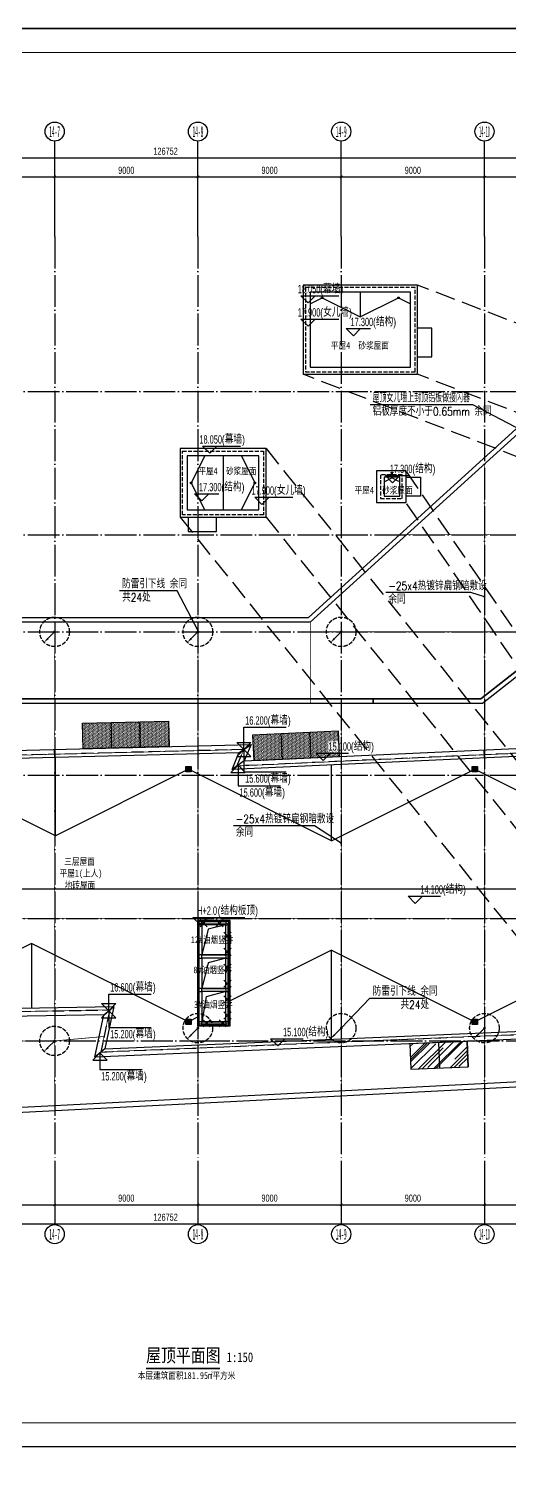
# Model space of a CAD drawing. Extents: x -233336 to 840473, y -28113 to 330904.
# Drawn here: x 738745 to 768949, y 238458 to 328295 of the extents above; entities that cross this region are included whole.
import ezdxf
from ezdxf.enums import TextEntityAlignment as Align
from ezdxf.xclip import XClip

# ---------------------------------------------------------------- set-up
doc = ezdxf.new("R2010")
doc.units = 0
doc.header["$LTSCALE"] = 1000
doc.header["$XCLIPFRAME"] = 2
for name, pattern in [('104-14# 核心筒$0$DOTE', [2.42, 2, -0.2, 0.02, -0.2]), ('DASH', [0.35, 0.25, -0.1]), ('X-104 14#平面$0$109 3#平面$0$DASH', [0.35, 0.25, -0.1]), ('X-104 14#平面$0$DASH', [0.35, 0.25, -0.1])]:
    doc.linetypes.add(name, pattern=pattern)
doc.layers.get('0').update_dxf_attribs({"linetype": 'CONTINUOUS'})
doc.layers.get('Defpoints').update_dxf_attribs({"linetype": 'CONTINUOUS'})
for name, color, linetype in [('104-14# 核心筒$0$01-标注_轴线坐标', 8, 'CONTINUOUS'), ('104-14# 核心筒$0$A_AXIS-轴线', 8, '104-14# 核心筒$0$DOTE'), ('104-14# 核心筒$0$AXIS_TEXT', 7, 'CONTINUOUS'), ('AXIS_TEXT', 7, 'CONTINUOUS'), ('LIGHTNING_DIM', 80, 'CONTINUOUS'), ('LWIRE', 80, 'CONTINUOUS'), ('TEL_LEAD', 80, 'CONTINUOUS'), ('WIRE-避雷', 130, 'CONTINUOUS'), ('X-104 14#平面$0$01-标注_标高', 8, 'CONTINUOUS'), ('X-104 14#平面$0$02-TEXT_标注', 9, 'CONTINUOUS'), ('X-104 14#平面$0$A-C_玻璃幕墙', 8, 'CONTINUOUS'), ('X-104 14#平面$0$A-O_分水线', 8, 'CONTINUOUS'), ('X-104 14#平面$0$A-O_屋面', 8, 'CONTINUOUS'), ('X-104 14#平面$0$A-SUR_保温', 8, 'CONTINUOUS'), ('X-104 14#平面$0$A-TECH_结构', 8, 'CONTINUOUS'), ('X-104 14#平面$0$A_STR-砌块墙', 7, 'CONTINUOUS'), ('X-104 14#平面$0$A_STR-砼柱', 8, 'CONTINUOUS'), ('X-104 14#平面$0$DIM_SYMB', 3, 'CONTINUOUS'), ('X-104 14#平面$0$DUCT-新风管立管', 3, 'CONTINUOUS'), ('X-104 14#平面$0$EH_玻璃', 8, 'CONTINUOUS')]:
    doc.layers.add(name, color=color, linetype=linetype)
doc.layers.add('X-104 14#平面$0$04-不打印_辅助线', color=8, linetype='CONTINUOUS', plot=False)
doc.styles.add('104-14# 核心筒$0$_TCH_AXIS', font='STXIHEI.TTF', dxfattribs={"width": 0.8})
doc.styles.add('104-14# 核心筒$0$_TCH_DIM_T3', font='ros.shx', dxfattribs={"width": 0.705882, "bigfont": 'jd.shx'})
doc.styles.add('_TEL_DIM', font='ROMANS2', dxfattribs={"width": 0.8, "height": 3.5, "bigfont": 'HZDF2'})
doc.styles.add('COMPLEX', font='COMPLEX')
doc.styles.get("Standard").update_dxf_attribs({"font": 'GBENOR', "bigfont": 'GBCBIG'})
doc.styles.add('X-104 14#平面$0$_TCH_DIM', font='ros.shx', dxfattribs={"width": 0.8, "bigfont": 'jd.shx'})
doc.styles.add('X-104 14#平面$0$Standard', font='STXIHEI.TTF', dxfattribs={"width": 0.8})
doc.dimstyles.new('104-14# 核心筒$0$_TCH_ARCH&&150', dxfattribs={"dimtxt": 446.25, "dimasz": 150, "dimexe": 375, "dimexo": 450, "dimgap": 189.375, "dimtad": 1, "dimdec": 0, "dimzin": 0, "dimdsep": 46, "dimtxsty": '104-14# 核心筒$0$_TCH_DIM_T3', "dimblk": '104-14# 核心筒$0$_ArchTick', "dimcen": 0.09, "dimclrt": 7, "dimazin": 2, "dimtfac": 1, "dimtdec": 0, "dimtix": 1, "dimtmove": 2, "dimatfit": 3, "dimfxl": 0, "dimtolj": 1, "dimtzin": 0, "dimarcsym": 0})

# ---------------------------------------------------------------- blocks, each defined once
blk = doc.blocks.new('图框-A1+1-4')
for points, const_width in [([(0, 0), (1051, 0), (1051, 594), (0, 594)], 0.05), ([(976, 584), (25, 584), (25, 10), (976, 10)], 0.5)]:
    blk.add_lwpolyline(points, close=True, dxfattribs=dict(const_width=const_width))
at = {"const_width": 0.05}
for points in [[(525.5, 594), (525.5, 592)], [(525.5, 0), (525.5, 2)]]:
    blk.add_lwpolyline(points, dxfattribs=at)
blk = doc.blocks.new('104-14# 核心筒$0$_ArchTick')
at = {"color": 0, "linetype": 'ByBlock', "const_width": 0.4}
blk.add_lwpolyline([(-0.5, -0.5), (0.5, 0.5)], dxfattribs=at)
blk = doc.blocks.new('*D427')
at = {"layer": '104-14# 核心筒$0$01-标注_轴线坐标', "color": 0, "lineweight": -2}
for p, q in [((41400, 259305), (41400, 256630)), ((50400, 259305), (50400, 256630)), ((41400, 257005), (50400, 257005))]:
    blk.add_line(p, q, dxfattribs=at)
at = {"layer": 'Defpoints', "color": 0}
for p in [(41400, 259755), (50400, 259755), (50400, 257005)]:
    blk.add_point(p, dxfattribs=at)
at = {"layer": '104-14# 核心筒$0$01-标注_轴线坐标', "color": 0, "lineweight": -2, "xscale": 150, "yscale": 150, "zscale": 150, "rotation": 180}
blk.add_blockref('104-14# 核心筒$0$_ArchTick', (41400, 257005), dxfattribs=at)
at = {"layer": '104-14# 核心筒$0$01-标注_轴线坐标', "color": 0, "lineweight": -2, "xscale": 150, "yscale": 150, "zscale": 150}
blk.add_blockref('104-14# 核心筒$0$_ArchTick', (50400, 257005), dxfattribs=at)
at = {"layer": '104-14# 核心筒$0$01-标注_轴线坐标', "color": 7, "insert": (45900, 257417), "char_height": 446.2, "attachment_point": 5, "style": '104-14# 核心筒$0$_TCH_DIM_T3'}
blk.add_mtext('\\A1;9000', dxfattribs=at)
blk = doc.blocks.new('*D428')
at = {"layer": '104-14# 核心筒$0$01-标注_轴线坐标', "color": 0, "lineweight": -2}
for p, q in [((50400, 259305), (50400, 256630)), ((59400, 259305), (59400, 256630)), ((50400, 257005), (59400, 257005))]:
    blk.add_line(p, q, dxfattribs=at)
at = {"layer": 'Defpoints', "color": 0}
for p in [(50400, 259755), (59400, 259755), (59400, 257005)]:
    blk.add_point(p, dxfattribs=at)
at = {"layer": '104-14# 核心筒$0$01-标注_轴线坐标', "color": 0, "lineweight": -2, "xscale": 150, "yscale": 150, "zscale": 150, "rotation": 180}
blk.add_blockref('104-14# 核心筒$0$_ArchTick', (50400, 257005), dxfattribs=at)
at = {"layer": '104-14# 核心筒$0$01-标注_轴线坐标', "color": 0, "lineweight": -2, "xscale": 150, "yscale": 150, "zscale": 150}
blk.add_blockref('104-14# 核心筒$0$_ArchTick', (59400, 257005), dxfattribs=at)
at = {"layer": '104-14# 核心筒$0$01-标注_轴线坐标', "color": 7, "insert": (54900, 257417), "char_height": 446.2, "attachment_point": 5, "style": '104-14# 核心筒$0$_TCH_DIM_T3'}
blk.add_mtext('\\A1;9000', dxfattribs=at)
blk = doc.blocks.new('*D429')
at = {"layer": '104-14# 核心筒$0$01-标注_轴线坐标', "color": 0, "lineweight": -2}
for p, q in [((59400, 259305), (59400, 256630)), ((68400, 259305), (68400, 256630)), ((59400, 257005), (68400, 257005))]:
    blk.add_line(p, q, dxfattribs=at)
at = {"layer": 'Defpoints', "color": 0}
for p in [(59400, 259755), (68400, 259755), (68400, 257005)]:
    blk.add_point(p, dxfattribs=at)
at = {"layer": '104-14# 核心筒$0$01-标注_轴线坐标', "color": 0, "lineweight": -2, "xscale": 150, "yscale": 150, "zscale": 150, "rotation": 180}
blk.add_blockref('104-14# 核心筒$0$_ArchTick', (59400, 257005), dxfattribs=at)
at = {"layer": '104-14# 核心筒$0$01-标注_轴线坐标', "color": 0, "lineweight": -2, "xscale": 150, "yscale": 150, "zscale": 150}
blk.add_blockref('104-14# 核心筒$0$_ArchTick', (68400, 257005), dxfattribs=at)
at = {"layer": '104-14# 核心筒$0$01-标注_轴线坐标', "color": 7, "insert": (63900, 257417), "char_height": 446.2, "attachment_point": 5, "style": '104-14# 核心筒$0$_TCH_DIM_T3'}
blk.add_mtext('\\A1;9000', dxfattribs=at)
blk = doc.blocks.new('*D430')
at = {"layer": '104-14# 核心筒$0$01-标注_轴线坐标', "color": 0, "lineweight": -2}
for p, q in [((68400, 259305), (68400, 256630)), ((77400, 259305), (77400, 256630)), ((68400, 257005), (77400, 257005))]:
    blk.add_line(p, q, dxfattribs=at)
at = {"layer": 'Defpoints', "color": 0}
for p in [(68400, 259755), (77400, 259755), (77400, 257005)]:
    blk.add_point(p, dxfattribs=at)
at = {"layer": '104-14# 核心筒$0$01-标注_轴线坐标', "color": 0, "lineweight": -2, "xscale": 150, "yscale": 150, "zscale": 150, "rotation": 180}
blk.add_blockref('104-14# 核心筒$0$_ArchTick', (68400, 257005), dxfattribs=at)
at = {"layer": '104-14# 核心筒$0$01-标注_轴线坐标', "color": 0, "lineweight": -2, "xscale": 150, "yscale": 150, "zscale": 150}
blk.add_blockref('104-14# 核心筒$0$_ArchTick', (77400, 257005), dxfattribs=at)
at = {"layer": '104-14# 核心筒$0$01-标注_轴线坐标', "color": 7, "insert": (72900, 257417), "char_height": 446.2, "attachment_point": 5, "style": '104-14# 核心筒$0$_TCH_DIM_T3'}
blk.add_mtext('\\A1;9000', dxfattribs=at)
blk = doc.blocks.new('*D431')
at = {"layer": '104-14# 核心筒$0$01-标注_轴线坐标', "color": 0, "lineweight": -2}
for p, q in [((77400, 259305), (77400, 256630)), ((86400, 259305), (86400, 256630)), ((77400, 257005), (86400, 257005))]:
    blk.add_line(p, q, dxfattribs=at)
at = {"layer": 'Defpoints', "color": 0}
for p in [(77400, 259755), (86400, 259755), (86400, 257005)]:
    blk.add_point(p, dxfattribs=at)
at = {"layer": '104-14# 核心筒$0$01-标注_轴线坐标', "color": 0, "lineweight": -2, "xscale": 150, "yscale": 150, "zscale": 150, "rotation": 180}
blk.add_blockref('104-14# 核心筒$0$_ArchTick', (77400, 257005), dxfattribs=at)
at = {"layer": '104-14# 核心筒$0$01-标注_轴线坐标', "color": 0, "lineweight": -2, "xscale": 150, "yscale": 150, "zscale": 150}
blk.add_blockref('104-14# 核心筒$0$_ArchTick', (86400, 257005), dxfattribs=at)
at = {"layer": '104-14# 核心筒$0$01-标注_轴线坐标', "color": 7, "insert": (81900, 257417), "char_height": 446.2, "attachment_point": 5, "style": '104-14# 核心筒$0$_TCH_DIM_T3'}
blk.add_mtext('\\A1;9000', dxfattribs=at)
blk = doc.blocks.new('_AXISO')
blk.add_circle((0, 0), 0.5)
at = {"layer": 'AXIS_TEXT', "style": 'COMPLEX', "width": 1.041667}
blk.add_attdef('A', text='', height=0.56, dxfattribs=at).set_placement((-0.25, -0.28), (0.25, -0.28), align=Align.FIT)
blk = doc.blocks.new('*D443')
at = {"layer": '104-14# 核心筒$0$01-标注_轴线坐标', "color": 0, "lineweight": -2}
for p, q in [((41400, 318284), (41400, 321959)), ((50400, 318284), (50400, 321959)), ((41400, 321584), (50400, 321584))]:
    blk.add_line(p, q, dxfattribs=at)
at = {"layer": 'Defpoints', "color": 0}
for p in [(50400, 321584), (41400, 317834), (50400, 317834)]:
    blk.add_point(p, dxfattribs=at)
at = {"layer": '104-14# 核心筒$0$01-标注_轴线坐标', "color": 0, "lineweight": -2, "xscale": 150, "yscale": 150, "zscale": 150, "rotation": 180}
blk.add_blockref('104-14# 核心筒$0$_ArchTick', (41400, 321584), dxfattribs=at)
at = {"layer": '104-14# 核心筒$0$01-标注_轴线坐标', "color": 0, "lineweight": -2, "xscale": 150, "yscale": 150, "zscale": 150}
blk.add_blockref('104-14# 核心筒$0$_ArchTick', (50400, 321584), dxfattribs=at)
at = {"layer": '104-14# 核心筒$0$01-标注_轴线坐标', "color": 7, "insert": (45900, 321996), "char_height": 446.2, "attachment_point": 5, "style": '104-14# 核心筒$0$_TCH_DIM_T3'}
blk.add_mtext('\\A1;9000', dxfattribs=at)
blk = doc.blocks.new('*D444')
at = {"layer": '104-14# 核心筒$0$01-标注_轴线坐标', "color": 0, "lineweight": -2}
for p, q in [((50400, 318284), (50400, 321959)), ((59400, 318284), (59400, 321959)), ((50400, 321584), (59400, 321584))]:
    blk.add_line(p, q, dxfattribs=at)
at = {"layer": 'Defpoints', "color": 0}
for p in [(59400, 321584), (50400, 317834), (59400, 317834)]:
    blk.add_point(p, dxfattribs=at)
at = {"layer": '104-14# 核心筒$0$01-标注_轴线坐标', "color": 0, "lineweight": -2, "xscale": 150, "yscale": 150, "zscale": 150, "rotation": 180}
blk.add_blockref('104-14# 核心筒$0$_ArchTick', (50400, 321584), dxfattribs=at)
at = {"layer": '104-14# 核心筒$0$01-标注_轴线坐标', "color": 0, "lineweight": -2, "xscale": 150, "yscale": 150, "zscale": 150}
blk.add_blockref('104-14# 核心筒$0$_ArchTick', (59400, 321584), dxfattribs=at)
at = {"layer": '104-14# 核心筒$0$01-标注_轴线坐标', "color": 7, "insert": (54900, 321996), "char_height": 446.2, "attachment_point": 5, "style": '104-14# 核心筒$0$_TCH_DIM_T3'}
blk.add_mtext('\\A1;9000', dxfattribs=at)
blk = doc.blocks.new('*D445')
at = {"layer": '104-14# 核心筒$0$01-标注_轴线坐标', "color": 0, "lineweight": -2}
for p, q in [((59400, 318284), (59400, 321959)), ((68400, 318284), (68400, 321959)), ((59400, 321584), (68400, 321584))]:
    blk.add_line(p, q, dxfattribs=at)
at = {"layer": 'Defpoints', "color": 0}
for p in [(68400, 321584), (59400, 317834), (68400, 317834)]:
    blk.add_point(p, dxfattribs=at)
at = {"layer": '104-14# 核心筒$0$01-标注_轴线坐标', "color": 0, "lineweight": -2, "xscale": 150, "yscale": 150, "zscale": 150, "rotation": 180}
blk.add_blockref('104-14# 核心筒$0$_ArchTick', (59400, 321584), dxfattribs=at)
at = {"layer": '104-14# 核心筒$0$01-标注_轴线坐标', "color": 0, "lineweight": -2, "xscale": 150, "yscale": 150, "zscale": 150}
blk.add_blockref('104-14# 核心筒$0$_ArchTick', (68400, 321584), dxfattribs=at)
at = {"layer": '104-14# 核心筒$0$01-标注_轴线坐标', "color": 7, "insert": (63900, 321996), "char_height": 446.2, "attachment_point": 5, "style": '104-14# 核心筒$0$_TCH_DIM_T3'}
blk.add_mtext('\\A1;9000', dxfattribs=at)
blk = doc.blocks.new('*D446')
at = {"layer": '104-14# 核心筒$0$01-标注_轴线坐标', "color": 0, "lineweight": -2}
for p, q in [((68400, 318284), (68400, 321959)), ((77400, 318284), (77400, 321959)), ((68400, 321584), (77400, 321584))]:
    blk.add_line(p, q, dxfattribs=at)
at = {"layer": 'Defpoints', "color": 0}
for p in [(77400, 321584), (68400, 317834), (77400, 317834)]:
    blk.add_point(p, dxfattribs=at)
at = {"layer": '104-14# 核心筒$0$01-标注_轴线坐标', "color": 0, "lineweight": -2, "xscale": 150, "yscale": 150, "zscale": 150, "rotation": 180}
blk.add_blockref('104-14# 核心筒$0$_ArchTick', (68400, 321584), dxfattribs=at)
at = {"layer": '104-14# 核心筒$0$01-标注_轴线坐标', "color": 0, "lineweight": -2, "xscale": 150, "yscale": 150, "zscale": 150}
blk.add_blockref('104-14# 核心筒$0$_ArchTick', (77400, 321584), dxfattribs=at)
at = {"layer": '104-14# 核心筒$0$01-标注_轴线坐标', "color": 7, "insert": (72900, 321996), "char_height": 446.2, "attachment_point": 5, "style": '104-14# 核心筒$0$_TCH_DIM_T3'}
blk.add_mtext('\\A1;9000', dxfattribs=at)
blk = doc.blocks.new('*D447')
at = {"layer": '104-14# 核心筒$0$01-标注_轴线坐标', "color": 0, "lineweight": -2}
for p, q in [((77400, 318284), (77400, 321959)), ((86400, 318284), (86400, 321959)), ((77400, 321584), (86400, 321584))]:
    blk.add_line(p, q, dxfattribs=at)
at = {"layer": 'Defpoints', "color": 0}
for p in [(86400, 321584), (77400, 317834), (86400, 317834)]:
    blk.add_point(p, dxfattribs=at)
at = {"layer": '104-14# 核心筒$0$01-标注_轴线坐标', "color": 0, "lineweight": -2, "xscale": 150, "yscale": 150, "zscale": 150, "rotation": 180}
blk.add_blockref('104-14# 核心筒$0$_ArchTick', (77400, 321584), dxfattribs=at)
at = {"layer": '104-14# 核心筒$0$01-标注_轴线坐标', "color": 0, "lineweight": -2, "xscale": 150, "yscale": 150, "zscale": 150}
blk.add_blockref('104-14# 核心筒$0$_ArchTick', (86400, 321584), dxfattribs=at)
at = {"layer": '104-14# 核心筒$0$01-标注_轴线坐标', "color": 7, "insert": (81900, 321996), "char_height": 446.2, "attachment_point": 5, "style": '104-14# 核心筒$0$_TCH_DIM_T3'}
blk.add_mtext('\\A1;9000', dxfattribs=at)
blk = doc.blocks.new('*D477')
at = {"layer": '104-14# 核心筒$0$01-标注_轴线坐标', "color": 0, "lineweight": -2}
for p, q in [((-6010, 259305), (-6010, 255430)), ((120742, 259305), (120742, 255430)), ((-6010, 255805), (120742, 255805))]:
    blk.add_line(p, q, dxfattribs=at)
at = {"layer": 'Defpoints', "color": 0}
for p in [(-6010, 259755), (120742, 259755), (120742, 255805)]:
    blk.add_point(p, dxfattribs=at)
at = {"layer": '104-14# 核心筒$0$01-标注_轴线坐标', "color": 0, "lineweight": -2, "xscale": 150, "yscale": 150, "zscale": 150, "rotation": 180}
blk.add_blockref('104-14# 核心筒$0$_ArchTick', (-6010, 255805), dxfattribs=at)
at = {"layer": '104-14# 核心筒$0$01-标注_轴线坐标', "color": 0, "lineweight": -2, "xscale": 150, "yscale": 150, "zscale": 150}
blk.add_blockref('104-14# 核心筒$0$_ArchTick', (120742, 255805), dxfattribs=at)
at = {"layer": '104-14# 核心筒$0$01-标注_轴线坐标', "color": 7, "insert": (57366, 256217), "char_height": 446.2, "attachment_point": 5, "style": '104-14# 核心筒$0$_TCH_DIM_T3'}
blk.add_mtext('\\A1;126752', dxfattribs=at)
blk = doc.blocks.new('*D478')
at = {"layer": '104-14# 核心筒$0$01-标注_轴线坐标', "color": 0, "lineweight": -2}
for p, q in [((-6010, 318284), (-6010, 323159)), ((-6010, 322784), (120742, 322784)), ((120742, 318284), (120742, 323159))]:
    blk.add_line(p, q, dxfattribs=at)
at = {"layer": 'Defpoints', "color": 0}
for p in [(120742, 322784), (-6010, 317834), (120742, 317834)]:
    blk.add_point(p, dxfattribs=at)
at = {"layer": '104-14# 核心筒$0$01-标注_轴线坐标', "color": 0, "lineweight": -2, "xscale": 150, "yscale": 150, "zscale": 150, "rotation": 180}
blk.add_blockref('104-14# 核心筒$0$_ArchTick', (-6010, 322784), dxfattribs=at)
at = {"layer": '104-14# 核心筒$0$01-标注_轴线坐标', "color": 0, "lineweight": -2, "xscale": 150, "yscale": 150, "zscale": 150}
blk.add_blockref('104-14# 核心筒$0$_ArchTick', (120742, 322784), dxfattribs=at)
at = {"layer": '104-14# 核心筒$0$01-标注_轴线坐标', "color": 7, "insert": (57366, 323196), "char_height": 446.2, "attachment_point": 5, "style": '104-14# 核心筒$0$_TCH_DIM_T3'}
blk.add_mtext('\\A1;126752', dxfattribs=at)
blk = doc.blocks.new('X-104 14#平面$0$0000')
for p, q in [((9050, 11159), (700, 15334)), ((17400, 15334), (9050, 11159)), ((26400, 10834), (17400, 15334)), ((26400, 10834), (35400, 15334)), ((450, 7817), (27000, 7817)), ((27000, 7817), (42800, 7817)), ((7550, 4396), (700, 971)), ((17400, -529), (7550, 4396)), ((41300, 2421), (35400, -529))]:
    blk.add_line(p, q)
for points in [[(9050, 11159), (9050, 16081)], [(26400, 10834), (26400, 15612)], [(35400, 15334), (42800, 11634)], [(7550, 4396), (7550, 332)], [(26400, 3971), (20020, 781)], [(26400, 3971), (35400, -529)], [(26400, -1620), (26400, 3971)], [(17980, -239), (17400, -529)]]:
    blk.add_lwpolyline(points)
blk = doc.blocks.new('X-104 14#平面$0$jtkjuyriuy')
h = blk.add_hatch()
h.set_pattern_fill('ANSI31', color=8, scale=30, angle=45)
h.set_pattern_definition([(90, (0, 0), (-47.625, 1e-14), [])])
h.paths.add_polyline_path([(-138, 138), (138, 138), (138, -138), (-138, -138)])
for points in [[(-168, 168), (168, 168), (168, -168), (-168, -168)], [(-138, 138), (138, 138), (138, -138), (-138, -138)]]:
    blk.add_lwpolyline(points, close=True)
at = {"layer": 'X-104 14#平面$0$04-不打印_辅助线'}
for p, q in [((-168, 0), (168, 0)), ((0, 168), (0, -168))]:
    blk.add_line(p, q, dxfattribs=at)
blk = doc.blocks.new('X-104 14#平面$0$ddddllll')
at = {"layer": 'X-104 14#平面$0$A-O_分水线'}
for p in [(34500, 15034), (52500, 15034), (34500, -829), (52500, -829)]:
    blk.add_blockref('X-104 14#平面$0$jtkjuyriuy', p, dxfattribs=at)
blk = doc.blocks.new('X-104 14#平面$0$000003333')
for centre in [(58800, 284363), (76800, 284363), (58800, 268500), (76800, 268500)]:
    blk.add_circle(centre, 50)
blk = doc.blocks.new('_FZHK')
blk.add_lwpolyline([(-0.5, -0.5), (0.5, -0.5), (0.5, 0.5), (-0.5, 0.5)], close=True)
blk = doc.blocks.new('$TelecSys$00000080')
for p, q in [((-0.7, -0.7), (0, 0)), ((0.1, 0.1), (0.1, 0.1)), ((-0.1, -0.1), (-0.1, -0.1))]:
    blk.add_line(p, q)
at = {"const_width": 0.142}
blk.add_lwpolyline([(0.07, 0, 1), (-0.07, 0, 1)], format="xyb", close=True, dxfattribs=at)
blk.add_solid([(-0.63, -0.77), (-0.77, -0.63), (-1.15, -1.15)])
at = {"width": 0.8, "flags": 9}
blk.add_attdef('A', (0, 0), '', height=0.00002, rotation=180, dxfattribs=at)
blk = doc.blocks.new('$TelecSys$00000009')
for p, q in [((-0.5, 0.5), (0.5, -0.5)), ((0.5, 0.5), (-0.5, -0.5))]:
    blk.add_line(p, q)
blk = doc.blocks.new('104-14# 核心筒')
at = {"layer": '104-14# 核心筒$0$01-标注_轴线坐标'}
for p, q in [((50400, 317833.6), (50400, 323833.6)), ((59400, 317833.6), (59400, 323833.6)), ((68400, 317833.6), (68400, 323833.6)), ((77400, 317833.6), (77400, 323833.6)), ((50400, 259754.9), (50400, 255754.9)), ((59400, 259754.9), (59400, 255754.9)), ((68400, 259754.9), (68400, 255754.9)), ((77400, 259754.9), (77400, 255754.9))]:
    blk.add_line(p, q, dxfattribs=at)
at = {"layer": '104-14# 核心筒$0$A_AXIS-轴线'}
for p, q in [((50400, 317833.6), (50400, 259754.9)), ((59400, 317833.6), (59400, 259754.9)), ((68400, 317833.6), (68400, 259754.9)), ((77400, 317833.6), (77400, 259754.9)), ((-9370.1, 308100), (120259.9, 308100)), ((-9370.1, 299100), (120259.9, 299100)), ((-9370.1, 293000), (120259.9, 293000)), ((-9370.1, 284000), (120259.9, 284000)), ((-9370.1, 275000), (120259.9, 275000)), ((-9520, 267300), (59400, 267300)), ((59400, 267300), (120259.9, 267300))]:
    blk.add_line(p, q, dxfattribs=at)
at = {"layer": '104-14# 核心筒$0$01-标注_轴线坐标'}
ref = blk.add_blockref('_AXISO', (50400, 324433.6), dxfattribs=dict(at, xscale=1200, yscale=1200, zscale=1200))
ref.add_attrib('A', '14-7', dxfattribs={"layer": '104-14# 核心筒$0$AXIS_TEXT', "height": 678.82, "style": '104-14# 核心筒$0$_TCH_AXIS', "width": 0.46828}).set_placement((50060.6, 324094.2), (50739.4, 324094.2), align=Align.FIT)
ref = blk.add_blockref('_AXISO', (59400, 324433.6), dxfattribs=dict(at, xscale=1200, yscale=1200, zscale=1200))
ref.add_attrib('A', '14-8', dxfattribs={"layer": '104-14# 核心筒$0$AXIS_TEXT', "height": 678.82, "style": '104-14# 核心筒$0$_TCH_AXIS', "width": 0.46828}).set_placement((59060.6, 324094.2), (59739.4, 324094.2), align=Align.FIT)
ref = blk.add_blockref('_AXISO', (68400, 324433.6), dxfattribs=dict(at, xscale=1200, yscale=1200, zscale=1200))
ref.add_attrib('A', '14-9', dxfattribs={"layer": '104-14# 核心筒$0$AXIS_TEXT', "height": 678.82, "style": '104-14# 核心筒$0$_TCH_AXIS', "width": 0.46828}).set_placement((68060.6, 324094.2), (68739.4, 324094.2), align=Align.FIT)
ref = blk.add_blockref('_AXISO', (77400, 324433.6), dxfattribs=dict(at, xscale=1200, yscale=1200, zscale=1200))
ref.add_attrib('A', '14-10', dxfattribs={"layer": '104-14# 核心筒$0$AXIS_TEXT', "height": 678.82, "style": '104-14# 核心筒$0$_TCH_AXIS', "width": 0.366464}).set_placement((77060.6, 324094.2), (77739.4, 324094.2), align=Align.FIT)
ref = blk.add_blockref('_AXISO', (50400, 255154.9), dxfattribs=dict(at, xscale=1200, yscale=1200, zscale=1200))
ref.add_attrib('A', '14-7', dxfattribs={"layer": '104-14# 核心筒$0$AXIS_TEXT', "height": 678.82, "style": '104-14# 核心筒$0$_TCH_AXIS', "width": 0.46828}).set_placement((50060.6, 254815.5), (50739.4, 254815.5), align=Align.FIT)
ref = blk.add_blockref('_AXISO', (59400, 255154.9), dxfattribs=dict(at, xscale=1200, yscale=1200, zscale=1200))
ref.add_attrib('A', '14-8', dxfattribs={"layer": '104-14# 核心筒$0$AXIS_TEXT', "height": 678.82, "style": '104-14# 核心筒$0$_TCH_AXIS', "width": 0.46828}).set_placement((59060.6, 254815.5), (59739.4, 254815.5), align=Align.FIT)
ref = blk.add_blockref('_AXISO', (68400, 255154.9), dxfattribs=dict(at, xscale=1200, yscale=1200, zscale=1200))
ref.add_attrib('A', '14-9', dxfattribs={"layer": '104-14# 核心筒$0$AXIS_TEXT', "height": 678.82, "style": '104-14# 核心筒$0$_TCH_AXIS', "width": 0.46828}).set_placement((68060.6, 254815.5), (68739.4, 254815.5), align=Align.FIT)
ref = blk.add_blockref('_AXISO', (77400, 255154.9), dxfattribs=dict(at, xscale=1200, yscale=1200, zscale=1200))
ref.add_attrib('A', '14-10', dxfattribs={"layer": '104-14# 核心筒$0$AXIS_TEXT', "height": 678.82, "style": '104-14# 核心筒$0$_TCH_AXIS', "width": 0.366464}).set_placement((77060.6, 254815.5), (77739.4, 254815.5), align=Align.FIT)
for p1, p2, distance, text, picture, middle in [((-6009.8, 317833.6), (120741.8, 317833.6), 4950, '126752', '*D478', (57366, 323196.1)), ((41400, 317833.6), (50400, 317833.6), 3750, '9000', '*D443', (45900, 321996.1)), ((50400, 317833.6), (59400, 317833.6), 3750, '9000', '*D444', (54900, 321996.1)), ((59400, 317833.6), (68400, 317833.6), 3750, '9000', '*D445', (63900, 321996.1)), ((68400, 317833.6), (77400, 317833.6), 3750, '9000', '*D446', (72900, 321996.1)), ((77400, 317833.6), (86400, 317833.6), 3750, '9000', '*D447', (81900, 321996.1)), ((-6009.8, 259754.9), (120741.8, 259754.9), -3950, '126752', '*D477', (57366, 256217.4)), ((41400, 259754.9), (50400, 259754.9), -2750, '9000', '*D427', (45900, 257417.4)), ((50400, 259754.9), (59400, 259754.9), -2750, '9000', '*D428', (54900, 257417.4)), ((59400, 259754.9), (68400, 259754.9), -2750, '9000', '*D429', (63900, 257417.4)), ((68400, 259754.9), (77400, 259754.9), -2750, '9000', '*D430', (72900, 257417.4)), ((77400, 259754.9), (86400, 259754.9), -2750, '9000', '*D431', (81900, 257417.4))]:
    dim = blk.add_aligned_dim(p1=p1, p2=p2, distance=distance, text=text, dimstyle='104-14# 核心筒$0$_TCH_ARCH&&150', dxfattribs=at)
    dim.commit()
    dim.dimension.update_dxf_attribs({"geometry": picture, "text_midpoint": middle})
blk = doc.blocks.new('X-104 14#平面')
at = {"layer": 'X-104 14#平面$0$EH_玻璃'}
h = blk.add_hatch(dxfattribs=at)
h.set_pattern_fill('DOTS', color=256, scale=50, angle=45)
h.paths.add_polyline_path([(52191.7, 285654.1), (52151.3, 287253.6), (57549.6, 287389.7), (57590, 285790.2)])
h = blk.add_hatch(dxfattribs=at)
h.set_pattern_fill('DOTS', color=256, scale=50, angle=45)
h.set_pattern_definition([(45, (-16183.24, -736.73), (-28.0633, 84.189901), [0, -79.375])])
h.paths.add_polyline_path([(62833.7, 286516.8), (68228.1, 286762.4), (68300.9, 285164.1), (62906.5, 284918.5)])
h = blk.add_hatch(dxfattribs=at)
h.set_pattern_fill('AR-RROOF', color=256, scale=600, angle=45)
h.set_pattern_definition([(45, (-59.95, 89097.5), (646.5784, 1724.2092), [11430, -1524, 3810, -762]), (45, (387.3, 90083.5), (-1255.44, 177.809), [2286, -251.46, 4572, -571.5]), (45, (-248.53, 89824.9), (2440.8336, 3162.8462), [6096, -1066.8, 3048, -762])])
h.paths.add_polyline_path([(72709.3, 267113.7), (72776.3, 265515.1), (76373.1, 265665.8), (76306.1, 267264.4)])
for points in [[(139216.5, 241800), (-18433.5, 241800), (-18433.5, 330900), (139216.5, 330900)], [(-18433.5, 152700), (139216.5, 152700), (139216.5, 241800), (-18433.5, 241800)]]:
    blk.add_lwpolyline(points, close=True)
at = {"color": 8, "linetype": 'X-104 14#平面$0$109 3#平面$0$DASH'}
for points in [[(66149.9, 309335), (73049.9, 309335), (73049.9, 314635), (66149.9, 314635)], [(58425.9, 304360.3), (63525.9, 304360.3), (63525.9, 300360.3), (58425.9, 300360.3)], [(72224, 302871.5), (70874, 302871.5), (70874, 301371.5), (72224, 301371.5)]]:
    blk.add_lwpolyline(points, close=True, dxfattribs=at)
at = {"layer": 'X-104 14#平面$0$01-标注_标高'}
for p, q in [((66319.1, 313668.6), (65869.1, 314118.6)), ((65869.1, 314118.6), (68260, 314118.6)), ((66319.1, 313668.6), (66769.1, 314118.6)), ((66319.1, 312200.6), (65869.1, 312650.6)), ((65869.1, 312650.6), (68260, 312650.6)), ((66319.1, 312200.6), (66769.1, 312650.6)), ((69165.1, 311602.8), (68715.1, 312052.8)), ((68715.1, 312052.8), (70247, 312052.8)), ((69165.1, 311602.8), (69615.1, 312052.8)), ((60141.1, 304219.6), (59691.1, 304669.6)), ((59691.1, 304669.6), (62082, 304669.6)), ((60141.1, 304219.6), (60591.1, 304669.6)), ((71631, 302370.5), (71181, 302820.5)), ((71181, 302820.5), (72712.9, 302820.5)), ((71631, 302370.5), (72081, 302820.5)), ((59638.2, 301225.4), (59188.2, 301675.4)), ((59188.2, 301675.4), (60720.2, 301675.4)), ((59638.2, 301225.4), (60088.2, 301675.4)), ((63414.1, 301009.6), (62964.1, 301459.6)), ((62964.1, 301459.6), (65355, 301459.6)), ((63414.1, 301009.6), (63864.1, 301459.6)), ((62282.8, 285608.6), (62282.8, 287012)), ((62282.8, 287012), (64942.3, 287012)), ((62282.8, 285608.6), (61832.8, 286058.6)), ((61832.8, 286058.6), (62732.8, 286058.6)), ((62282.8, 285608.6), (62732.8, 286058.6)), ((62282.8, 285608.6), (61832.8, 285158.6)), ((61832.8, 285158.6), (62732.8, 285158.6)), ((62282.8, 285608.6), (62732.8, 285158.6)), ((62282.8, 285608.6), (62282.8, 284205.2)), ((67270.2, 284926.5), (66820.2, 285376.5)), ((66820.2, 285376.5), (68855, 285376.5)), ((67270.2, 284926.5), (67720.2, 285376.5)), ((61924.4, 284623.6), (61474.4, 284173.6)), ((61474.4, 284173.6), (62374.4, 284173.6)), ((61924.4, 284623.6), (62374.4, 284173.6)), ((61924.4, 284623.6), (61924.4, 283325.6)), ((62282.8, 284205.2), (64942.3, 284205.2)), ((61924.4, 283325.6), (64583.9, 283325.6)), ((73047, 275942.6), (72597, 276392.6)), ((72597, 276392.6), (74631.8, 276392.6)), ((73047, 275942.6), (73497, 276392.6)), ((59538.4, 274613.1), (59088.4, 275063.1)), ((59088.4, 275063.1), (62344.4, 275063.1)), ((59538.4, 274613.1), (59988.4, 275063.1)), ((53800.9, 269195.2), (53350.9, 269645.2)), ((53350.9, 269645.2), (54250.9, 269645.2)), ((53800.9, 269195.2), (53800.9, 270245.2)), ((53800.9, 270245.2), (56460.4, 270245.2)), ((53800.9, 269195.2), (54250.9, 269645.2)), ((53800.9, 269195.2), (53350.9, 268745.2)), ((53350.9, 268745.2), (54250.9, 268745.2)), ((53800.9, 269195.2), (54250.9, 268745.2)), ((53800.9, 269195.2), (53800.9, 268145.2)), ((53800.9, 268145.2), (56460.4, 268145.2)), ((64416.2, 266988.5), (63966.2, 267438.5)), ((63966.2, 267438.5), (66001, 267438.5)), ((64416.2, 266988.5), (64866.2, 267438.5)), ((53238.2, 266548), (52788.2, 266098)), ((52788.2, 266098), (53688.2, 266098)), ((53238.2, 266548), (53688.2, 266098)), ((53238.2, 266548), (53238.2, 265498)), ((53238.2, 265498), (55897.7, 265498))]:
    blk.add_line(p, q, dxfattribs=at)
at = {"layer": 'X-104 14#平面$0$02-TEXT_标注', "linetype": 'X-104 14#平面$0$DASH', "ltscale": 5}
for points in [[(116350, 298150), (73199.9, 314785)], [(109150, 292550), (65999.9, 309185)], [(116350, 292550), (73199.9, 309185)], [(63675.9, 304510.3), (87000, 275450)], [(87000, 281750), (72474, 303121.5)], [(87000, 279750), (72474, 301121.5)], [(58275.9, 300210.3), (81600, 271150)], [(63675.9, 300210.3), (87000, 271150)]]:
    blk.add_lwpolyline(points, dxfattribs=at)
at = {"layer": 'X-104 14#平面$0$A-C_玻璃幕墙'}
for points in [[(52191.7, 285654.1), (52151.3, 287253.6), (57549.6, 287389.7), (57590, 285790.2), (52191.7, 285654.1)], [(53991.1, 285699.5), (53950.8, 287299)], [(55790.5, 285744.9), (55750.2, 287344.3)], [(64704.6, 285000.4), (64631.8, 286598.7)], [(66502.7, 285082.2), (66430, 286680.6)], [(74507.7, 267189.1), (74574.7, 265590.5)], [(76306.1, 267264.4), (76373.1, 265665.8)]]:
    blk.add_lwpolyline(points, dxfattribs=at)
for points in [[(68228.1, 286762.4), (62833.7, 286516.8), (62906.5, 284918.5), (68300.9, 285164.1)], [(72709.3, 267113.7), (72776.3, 265515.1), (76373.1, 265665.8), (76306.1, 267264.4)]]:
    blk.add_lwpolyline(points, close=True, dxfattribs=at)
at = {"layer": 'X-104 14#平面$0$A-O_分水线'}
for p, q in [((59825.9, 304060.3), (58975.9, 302360.3)), ((60975.9, 304040.3), (60975.9, 300680.3)), ((62125.9, 304060.3), (62975.9, 302360.3)), ((59825.9, 300660.3), (58975.9, 302360.3)), ((62125.9, 300660.3), (62975.9, 302360.3)), ((71144, 302451.5), (71584, 302671.5)), ((72024, 302451.5), (71584, 302671.5))]:
    blk.add_line(p, q, dxfattribs=at)
for points in [[(66449.9, 313610), (67199.9, 313985), (69599.9, 312785)], [(69599.9, 314335), (69599.9, 312785)], [(69599.9, 312785), (71999.9, 313985), (72749.9, 313610)]]:
    blk.add_lwpolyline(points, dxfattribs=at)
blk.add_lwpolyline([(71609, 302991.5), (71609, 302671.5), (71559, 302671.5), (71559, 302991.5)], close=True, dxfattribs=at)
for centre in [(67199.9, 313985), (71999.9, 313985), (58975.9, 302360.3), (62975.9, 302360.3)]:
    blk.add_circle(centre, 50, dxfattribs=at)
at = {"layer": 'X-104 14#平面$0$A-O_屋面'}
for p, q in [((62307.5, 284891.2), (61541.2, 284355.8)), ((53549.7, 266811.2), (52926.6, 266284.7))]:
    blk.add_line(p, q, dxfattribs=at)
for points in [[(66449.9, 309635), (72749.9, 309635), (72749.9, 314335), (66449.9, 314335)], [(83126.9, 265204.7), (108809.6, 263387.1), (118471.8, 277685.9), (117014.8, 278010.2), (120196.4, 305727.4), (99774.7, 311409.3), (92650.5, 285772.1), (61541.2, 284355.8), (61978.8, 285400.7), (22444.8, 284404), (17976.2, 268819.9), (54110.7, 269450.7), (53549.7, 266811.2), (84240.1, 268097.3)], [(58725.9, 300660.3), (63225.9, 300660.3), (63225.9, 304060.3), (58725.9, 304060.3)], [(72074, 302721.5), (71094, 302721.5), (71094, 301521.5), (72074, 301521.5)]]:
    blk.add_lwpolyline(points, close=True, dxfattribs=at)
for points in [[(82349.8, 264577.4), (83499.8, 267565.9), (52926.6, 266284.7), (53491, 268939.8), (17309.3, 268308.2), (22065.4, 284894.6), (62738.3, 285920), (62307.5, 284891.2), (92265.6, 286255.1), (99426.9, 312025), (120741.8, 306094.6), (117562.9, 278400.5), (119297.3, 278014.5), (109062.3, 262867.9), (82417.6, 264753.6)], [(61978.8, 285400.7), (62738.3, 285920)], [(53491, 268939.8), (54110.7, 269450.7)]]:
    blk.add_lwpolyline(points, dxfattribs=at)
at = {"layer": 'X-104 14#平面$0$A-O_屋面', "ltscale": 5}
for points in [[(733.1, 290311.6), (145.5, 290436.5), (881.7, 293900), (66340.6, 293900), (83503.2, 309479.7), (87317.1, 308418.6), (85626.8, 302343.3), (85337.7, 302423.7), (86947.6, 308210), (83582.3, 309146.3), (66456.4, 293600), (1124.6, 293600), (501.3, 290667.5), (795.4, 290605)], [(95099.4, 296471), (95018.9, 296182), (89162.1, 297811.5), (77269.5, 288500), (70400, 288500), (70400, 288800), (77166, 288800), (89096.5, 298141.2)], [(5790.4, 276559.6), (8392.2, 288800), (70400, 288800), (70400, 288500), (8635.1, 288500), (6083.8, 276497.2)], [(2660.3, 277224.9), (-2631.9, 278349.8), (-6009.8, 262458.3), (40178.1, 264474.9), (39845.1, 262383.6), (83828.3, 264653.8), (82417.6, 264753.6), (82467.7, 264883.9), (40199.6, 262702.3), (40532.1, 264790.6), (-5635.8, 262774.9), (-2400.9, 277994), (2597.9, 276931.4)]]:
    blk.add_lwpolyline(points, close=True, dxfattribs=at)
blk.add_lwpolyline([(95099.4, 296471), (89096.5, 298141.2), (77166, 288800), (8392.2, 288800), (5790.4, 276559.6), (2660.3, 277224.9), (-2631.9, 278349.8), (-6009.8, 262458.3), (40178.1, 264474.9), (39845.1, 262383.6), (83828.3, 264653.8)], dxfattribs=at)
at = {"layer": 'X-104 14#平面$0$A-O_屋面', "color": 1}
for points in [[(50405, 285108.9), (50392.4, 285608.8)], [(77409.1, 285078.2), (77386.4, 285577.7)]]:
    blk.add_lwpolyline(points, dxfattribs=at)
at = {"layer": 'X-104 14#平面$0$A-SUR_保温'}
for p, q in [((61420, 274870), (59380, 274870)), ((59380, 274870), (59380, 272600)), ((61420, 272600), (61420, 274870)), ((59380, 272600), (59380, 270500)), ((61420, 270500), (61420, 272600)), ((59380, 270500), (59380, 268230)), ((61420, 268230), (61420, 270500)), ((61420, 268230), (59380, 268230))]:
    blk.add_line(p, q, dxfattribs=at)
for points in [[(65999.9, 309185), (73199.9, 309185), (73199.9, 314785), (65999.9, 314785)], [(58275.9, 300210.3), (63675.9, 300210.3), (63675.9, 304510.3), (58275.9, 304510.3)], [(72474, 303121.5), (70624, 303121.5), (70624, 301121.5), (72474, 301121.5)], [(72474, 301521.5), (72474, 302721.5), (73374, 302721.5), (73374, 301521.5)]]:
    blk.add_lwpolyline(points, close=True, dxfattribs=at)
for points in [[(73199.9, 310285), (74099.9, 310285), (74099.9, 312085), (73199.9, 312085)], [(58775.9, 300210.3), (58775.9, 299310.3), (60575.9, 299310.3), (60575.9, 300210.3)]]:
    blk.add_lwpolyline(points, dxfattribs=at)
at = {"layer": 'X-104 14#平面$0$A-TECH_结构', "linetype": 'X-104 14#平面$0$DASH', "ltscale": 3}
blk.add_lwpolyline([(82843.2, 265024.2), (82843.2, 265024.2), (108910.7, 263179.4), (118802, 277817.3), (117234.1, 278166.3), (120414.6, 305874.3), (99635.5, 311655.6), (92496.6, 285965.3), (61847.8, 284570), (62282.6, 285608.4), (22293, 284600.3), (17709.4, 268615.2), (53862.8, 269246.3), (53300.5, 266600.6), (83944, 267884.8), (82843.2, 265024.2), (82843.2, 265024.2)], dxfattribs=at)
at = {"layer": 'X-104 14#平面$0$A_STR-砌块墙'}
for p, q in [((59450, 274600), (59450, 272700)), ((61150, 274800), (59650, 274800)), ((61150, 274600), (59650, 274600)), ((59650, 274600), (59650, 272700)), ((61150, 272700), (61150, 274600)), ((61350, 272700), (61350, 274600)), ((59450, 272500), (59450, 270600)), ((61150, 272700), (59650, 272700)), ((61150, 272500), (59650, 272500)), ((59650, 272500), (59650, 270600)), ((61150, 270600), (61150, 272500)), ((61350, 270600), (61350, 272500)), ((61150, 270600), (59650, 270600)), ((59450, 270400), (59450, 268500)), ((61150, 270400), (59650, 270400)), ((59650, 270400), (59650, 268500)), ((61150, 268500), (61150, 270400)), ((61350, 268500), (61350, 270400)), ((61150, 268500), (59650, 268500)), ((61150, 268300), (59650, 268300))]:
    blk.add_line(p, q, dxfattribs=at)
at = {"layer": 'X-104 14#平面$0$DIM_SYMB', "const_width": 105}
blk.add_lwpolyline([(56143.3, 246723.3), (60785.3, 246723.3)], dxfattribs=at)
at = {"layer": 'X-104 14#平面$0$DUCT-新风管立管'}
for points in [[(61150, 274600), (59650, 274600), (59650, 272700), (61150, 272700), (61150, 274600), (60049.4, 274310.1), (59650, 272700)], [(61150, 272500), (59650, 272500), (59650, 270600), (61150, 270600), (61150, 272500), (60049.4, 272210.1), (59650, 270600)], [(61150, 270400), (59650, 270400), (59650, 268500), (61150, 268500), (61150, 270400), (59921.7, 270078), (59650, 268500)]]:
    blk.add_lwpolyline(points, dxfattribs=at)
at = {"xscale": 150, "yscale": 150, "zscale": 150}
for p in [(-18433.5, 241800), (-18433.5, 152700)]:
    blk.add_blockref('图框-A1+1-4', p, dxfattribs=at)
ref = blk.add_blockref('104-14# 核心筒', (0, 0))
XClip(ref).set_block_clipping_path([(-38664.3623821461, -25500), (139216.5485069363, 330900)])
for name, p in [('X-104 14#平面$0$ddddllll', (24300, 269328.8)), ('X-104 14#平面$0$000003333', (0, 0))]:
    blk.add_blockref(name, p)
at = {"layer": 'X-104 14#平面$0$A-O_分水线'}
blk.add_blockref('X-104 14#平面$0$0000', (41400, 269028.8), dxfattribs=at)
at = {"layer": 'X-104 14#平面$0$A_STR-砼柱', "xscale": 200, "yscale": 200, "zscale": 200}
for p in [(59550, 274700, 3000), (61250, 274700, 3000), (59550, 272600, 3000), (61250, 272600, 3000), (59550, 270500, 3000), (61250, 270500, 3000), (59550, 268400, 3000), (61250, 268400, 3000)]:
    blk.add_blockref('_FZHK', p, dxfattribs=at)
at = {"layer": 'X-104 14#平面$0$01-标注_标高', "color": 7, "style": 'X-104 14#平面$0$_TCH_DIM'}
for s, height, width, p in [('18.050', 525, 0.64, (65670.1, 314276.1)), ('(幕墙)', 520.93, 0.8, (67077.1, 314276.1)), ('17.900', 525, 0.64, (65670.1, 312808.1)), ('(女儿墙)', 520.93, 0.8, (67077.1, 312808.1)), ('17.300', 525, 0.64, (68990, 312210.3)), ('(结构)', 520.93, 0.8, (70397, 312210.3)), ('18.050', 525, 0.64, (59492.1, 304827.1)), ('(幕墙)', 520.93, 0.8, (60899.1, 304827.1)), ('17.300', 525, 0.64, (71455.9, 302978)), ('(结构)', 520.93, 0.8, (72862.9, 302978)), ('17.300', 525, 0.64, (59463.2, 301832.9)), ('(结构)', 520.93, 0.8, (60870.2, 301832.9)), ('17.900', 525, 0.64, (62765.1, 301617.1)), ('(女儿墙)', 520.93, 0.8, (64172.1, 301617.1)), ('16.200', 525, 0.64, (62369.3, 287169.5)), ('(幕墙)', 520.93, 0.8, (63776.3, 287169.5)), ('15.100', 525, 0.64, (67598, 285534)), ('(结构)', 520.93, 0.8, (69005, 285534)), ('15.600', 525, 0.64, (62369.3, 283522.7)), ('(幕墙)', 520.93, 0.8, (63776.3, 283522.7)), ('15.600', 525, 0.64, (62010.9, 282643.1)), ('(幕墙)', 520.93, 0.8, (63417.9, 282643.1)), ('14.100', 525, 0.64, (73374.8, 276550.1)), ('(结构)', 520.93, 0.8, (74781.8, 276550.1)), ('H+2.0', 525, 0.64, (59350, 275220.6)), ('(结构板顶)', 520.93, 0.8, (60637, 275220.6)), ('16.600', 525, 0.64, (53887.4, 270402.7)), ('(幕墙)', 520.93, 0.8, (55294.4, 270402.7)), ('15.200', 525, 0.64, (53887.4, 267462.7)), ('(幕墙)', 520.93, 0.8, (55294.4, 267462.7)), ('15.100', 525, 0.64, (64744, 267596)), ('(结构)', 520.93, 0.8, (66151, 267596)), ('15.200', 525, 0.64, (53324.7, 264815.5)), ('(幕墙)', 520.93, 0.8, (54731.7, 264815.5))]:
    blk.add_text(s, height=height, dxfattribs=dict(at, width=width)).set_placement(p)
at = {"layer": 'X-104 14#平面$0$02-TEXT_标注', "style": 'X-104 14#平面$0$Standard', "width": 0.8}
for s, height, p in [('平屋4  砂浆屋面', 428.14, (67753.2, 310778.3)), ('平屋4  砂浆屋面', 428.14, (59429.6, 302892.7)), ('平屋4  砂浆屋面', 428.14, (69241.9, 301686.9)), ('三层屋面', 428.14, (51004.8, 278351.8)), ('平屋1(上人)', 428.14, (50708.6, 277616.8)), ('地砖屋面', 428.14, (51026.6, 276881.8)), ('12#油烟竖井', 428.14, (58948.9, 273442.7)), ('8#油烟竖井', 428.14, (59114.9, 271546.4)), ('3#油烟竖井', 428.14, (59153.7, 269368.9)), ('本层建筑面积181.95m', 428.139, (55620.5, 246060.6)), ('2', 214.1, (60198.7, 246323.1)), ('平方米', 428.14, (60310.6, 246060.6))]:
    blk.add_text(s, height=height, dxfattribs=at).set_placement(p)
at = {"layer": 'X-104 14#平面$0$DIM_SYMB', "color": 7, "style": 'X-104 14#平面$0$Standard', "width": 0.8}
for s, height, p in [('屋顶平面图', 856.28, (56143.3, 247119)), ('1:150', 611.63, (61205.3, 247119))]:
    blk.add_text(s, height=height, dxfattribs=at).set_placement(p)

msp = doc.modelspace()

# ---------------------------------------------------------------- linework, layer by layer
at = {"layer": 'LIGHTNING_DIM'}
for p, q in [((766650.4, 304661.4), (760196.5, 304661.4)), ((769722, 303048.3), (766650.4, 304661.4)), ((766536.4, 292855.1), (761192.6, 292855.1)), ((767383.4, 292581.6), (766536.4, 292855.1)), ((756711.4, 278213.3), (751606.7, 278213.3)), ((758383.4, 277108.8), (756711.4, 278213.3))]:
    msp.add_line(p, q, dxfattribs=at)
at = {"layer": 'LIGHTNING_DIM', "const_width": 60}
for points in [[(767411.9, 292572.4, 1), (767354.8, 292590.8, 1)], [(758408.4, 277092.3, 1), (758358.4, 277125.4, 1)]]:
    msp.add_lwpolyline(points, format="xyb", close=True, dxfattribs=at)
at = {"layer": 'LWIRE', "linetype": 'DASH'}
for centre in [(740378.9, 290391.1), (749378.9, 290391.1), (758378.9, 290391.1), (749378.9, 265491.1), (758378.9, 265491.1), (767378.9, 265491.1), (740378.9, 264691.1)]:
    msp.add_circle(centre, 926.9, dxfattribs=at)
at = {"layer": 'TEL_LEAD', "color": 80}
for p, q in [((748079.8, 292976.3), (744462.8, 292976.3)), ((749423.3, 290406.4), (748079.8, 292976.3)), ((758383.4, 265491.1), (760177.8, 267381.5)), ((760177.8, 267381.5), (763612.3, 267381.5))]:
    msp.add_line(p, q, dxfattribs=at)
at = {"layer": 'TEL_LEAD', "color": 80, "const_width": 60}
for points in [[(749437.2, 290379.9, 1), (749409.4, 290433, 1)], [(758362.7, 265469.4, 1), (758404, 265512.9, 1)]]:
    msp.add_lwpolyline(points, format="xyb", close=True, dxfattribs=at)
at = {"layer": 'WIRE-避雷', "linetype": 'DASH', "const_width": 45}
for points in [[(684347.6, 260166.1), (730515.5, 262181.8), (730183, 260093.4), (772451.1, 262275.1), (772826.5, 262415.4), (798894.1, 260570.6), (808785.4, 275208.5), (807217.5, 275557.5), (810397.9, 303265.4), (789618.9, 309046.7), (782480, 283356.4), (751831.1, 281961.1), (752266, 282999.6), (712276.4, 281991.4), (707692.8, 266006.4), (743846.2, 266637.4), (743283.9, 263991.8), (773927.3, 265275.9), (772826.5, 262415.4)], [(690778.8, 287996.2), (690484.7, 288058.7), (691108, 290991.1), (756439.8, 290991.1), (773565.7, 306537.5), (776900.4, 305491.1), (775321.1, 299814.9), (776095.7, 299599.4)], [(785305.6, 293524.6), (779145.5, 295202.7), (767252.9, 285891.1), (760383.4, 285891.1)], [(758383.4, 285891.1), (698618.5, 285891.1), (696067.2, 273888.3)]]:
    msp.add_lwpolyline(points, dxfattribs=at)
at = {"layer": 'WIRE-避雷', "const_width": 45}
for points in [[(767383.4, 265001.7), (767383.4, 300925.4)], [(762498.6, 296491.1), (809620.4, 296491.1)], [(740383.4, 290991.1), (740383.4, 260619.9)], [(749383.4, 261084.5), (749383.4, 290991.1)], [(756439.8, 290991.1), (756439.8, 290391.1), (767383.4, 290391.1)], [(756439.8, 290391.1), (756439.8, 285891.1)], [(784434.8, 290391.1), (767383.4, 290391.1)], [(758383.4, 285891.1), (758383.4, 261549)], [(760383.4, 285891.1), (758383.4, 285891.1)], [(767383.4, 281391.1), (776383.4, 281391.1)], [(731583.4, 272391.1), (771833.4, 272391.1)], [(749433.4, 265791.1), (751241.7, 265791.1), (751241.7, 272086.6), (749383.4, 272086.6)], [(767383.4, 265001.7), (767383.4, 262013.5)], [(685309.4, 264691.1), (740383.4, 264691.1), (743491.3, 264967.4)]]:
    msp.add_lwpolyline(points, dxfattribs=at)

# ---------------------------------------------------------------- block references
msp.add_blockref('X-104 14#平面', (689983.4, -2608.9))
at = {"layer": 'LWIRE', "color": 80, "xscale": 600, "yscale": 600, "zscale": 600}
for p in [(740378.9, 290391.1), (749383.4, 290391.1), (758383.4, 290391.1), (749383.4, 265491.1), (758383.4, 265491.1), (767383.4, 265491.1), (740383.4, 264691.1)]:
    msp.add_blockref('$TelecSys$00000080', p, dxfattribs=at)
at = {"layer": 'LWIRE', "xscale": 450, "yscale": 450, "zscale": 450}
for p, rotation in [((749741.7, 272086.6), 180), ((750741.7, 272086.6), 180), ((751241.7, 271291.1), 90), ((751241.7, 270291.1), 90), ((751241.7, 269291.1), 90), ((751241.7, 268291.1), 90), ((751241.7, 267291.1), 90), ((751241.7, 266291.1), 90)]:
    msp.add_blockref('$TelecSys$00000009', p, dxfattribs=dict(at, rotation=rotation))
for p in [(749933.4, 265791.1), (750933.4, 265791.1)]:
    msp.add_blockref('$TelecSys$00000009', p, dxfattribs=at)

# ---------------------------------------------------------------- texts
at = {"layer": 'LIGHTNING_DIM', "color": 7, "style": '_TEL_DIM'}
for s, height, width, p in [('屋顶女儿墙上封顶铝板做接闪器 ', 525, 0.64, (760354, 304823.1)), ('铝板厚度不小于0.65mm 余同', 520.866, 0.8, (760354, 303978.9)), ('-25x4热镀锌扁钢暗敷设', 520.866, 0.8, (761350.1, 293012.6)), ('余同', 520.87, 0.8, (761350.1, 292172.6)), ('-25x4热镀锌扁钢暗敷设', 520.866, 0.8, (751764.2, 278370.8)), ('余同', 520.87, 0.8, (751764.2, 277530.8))]:
    msp.add_text(s, height=height, dxfattribs=dict(at, width=width)).set_placement(p)
at = {"layer": 'TEL_LEAD', "color": 7, "style": '_TEL_DIM', "width": 0.8}
for s, p in [('防雷引下线 余同', (744620.3, 293133.8)), ('共24处', (744620.3, 292293.8)), ('防雷引下线 余同', (760361.8, 267539)), ('共24处', (762109.5, 266699))]:
    msp.add_text(s, height=520.87, dxfattribs=at).set_placement(p)

doc.saveas('drawing.dxf')
